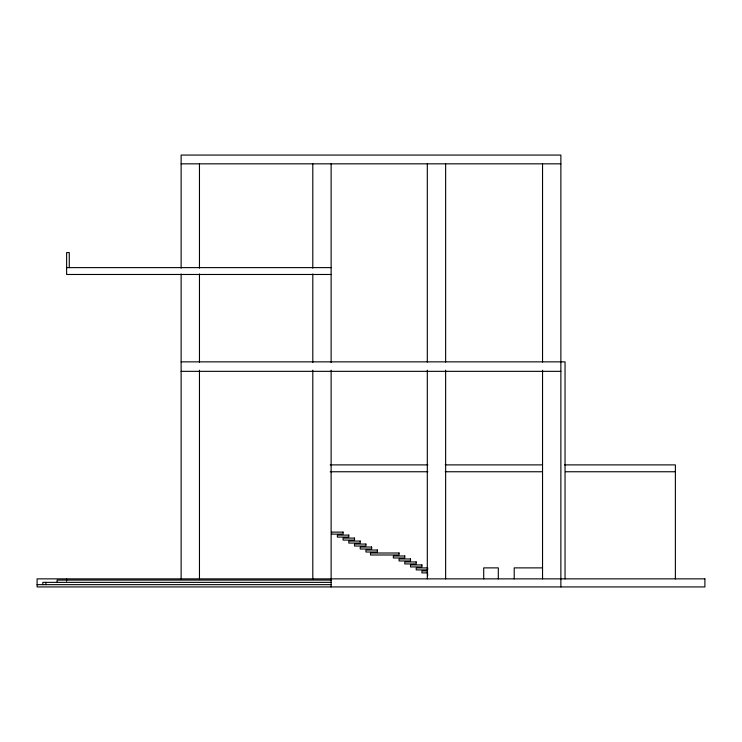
<?xml version="1.0" encoding="UTF-8"?>
<svg xmlns="http://www.w3.org/2000/svg" width="742" height="742" viewBox="0 0 742 742"><rect width="100%" height="100%" fill="white"/><g stroke="black" fill="none" stroke-linecap="round" stroke-linejoin="round"><path stroke-width="1.11" d="M181.131 163.834L560.869 163.834M66.622 267.621L331.127 267.621M331.127 274.475L66.622 274.475L66.622 252.568L69.275 252.568L69.275 267.621M181.131 361.855L565.042 361.855L565.042 578.862M181.131 371.343L560.869 371.343M330.19 464.891L427.865 464.891M445.209 464.891L542.597 464.891M564.541 464.891L675.378 464.891L675.378 578.862M330.19 471.754L427.865 471.754M445.209 471.754L542.365 471.754M565.497 471.754L675.378 471.754M542.495 567.88L514.215 567.88L514.215 578.862M427.661 570.904L421.938 570.904L421.938 572.889L427.661 572.889M331.127 580.077L57.106 580.077L57.106 582.359M331.127 582.359L42.813 582.359L42.813 584.65M37.1 584.65L331.127 584.65M560.869 586.931L560.869 155.069L181.131 155.069L181.131 268.168M542.541 163.834L542.541 362.068M542.541 370.184L542.541 578.862M498.309 578.862L498.309 567.88L483.701 567.88L483.701 578.862M445.636 163.834L445.636 362.068M445.636 370.184L445.636 578.862M427.661 573.891L427.661 575.875M427.309 163.834L427.309 362.068M427.309 370.184L427.309 578.862M331.127 163.834L331.127 362.495M331.127 370.184L331.127 586.931M312.799 163.834L312.799 268.168M312.799 273.965L312.799 362.495M312.799 370.184L312.799 578.862M199.459 163.834L199.459 268.168M199.459 273.965L199.459 362.495M199.459 370.184L199.459 578.862M181.131 273.965L181.131 578.862M66.622 578.862L66.622 581.162M45.883 582.359L45.883 584.65M343.082 532.116L331.646 532.116L331.646 534.11L343.082 534.11L343.082 532.116M348.796 535.103L337.369 535.103L337.369 537.087L348.796 537.087L348.796 535.103M354.509 538.08L343.082 538.08L343.082 540.074L354.509 540.074L354.509 538.08M360.232 541.066L348.796 541.066L348.796 543.061L360.232 543.061L360.232 541.066M365.945 544.053L354.509 544.053L354.509 546.038L365.945 546.038L365.945 544.053M371.659 547.03L360.232 547.03L360.232 549.024L371.659 549.024L371.659 547.03M377.372 550.017L365.945 550.017L365.945 552.011L377.372 552.011L377.372 550.017M399.075 553.003L370.499 553.003L370.499 554.988L399.075 554.988L399.075 553.003M404.798 555.99L393.362 555.99L393.362 557.975L404.798 557.975L404.798 555.99M410.512 558.967L399.075 558.967L399.075 560.961L410.512 560.961L410.512 558.967M416.225 561.954L404.798 561.954L404.798 563.939L416.225 563.939L416.225 561.954M421.938 564.94L410.512 564.94L410.512 566.925L421.938 566.925L421.938 564.94M427.661 567.918L416.225 567.918L416.225 569.912L427.661 569.912L427.661 567.918M704.9 578.862L37.1 578.862L37.1 586.931L704.9 586.931L704.9 578.862"/></g></svg>
